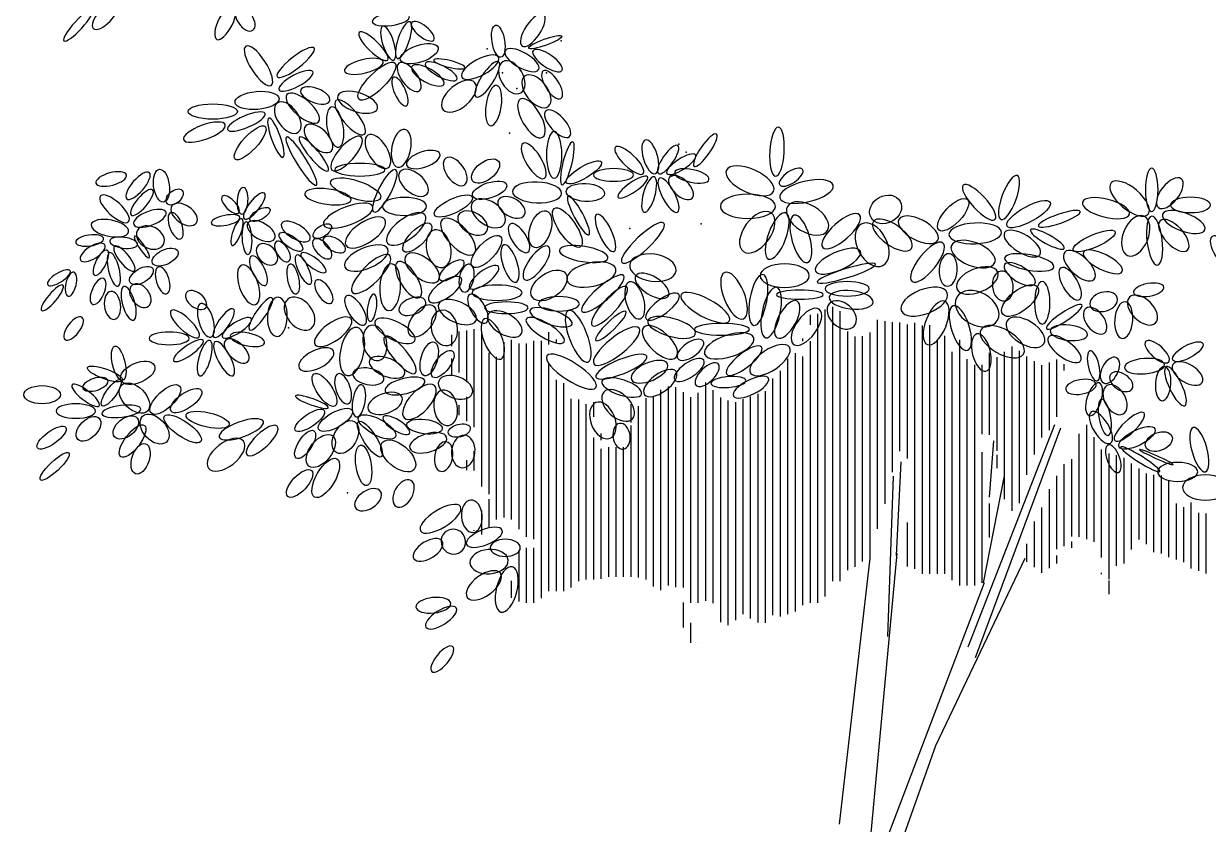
# Model space of a CAD drawing. Header units: millimetres. Extents: x 454 to 24074, y 929 to 15016.
# Drawn here: x 15952 to 17760, y 12256 to 13477 of the extents above; entities that cross this region are included whole.
import ezdxf

# ---------------------------------------------------------------- set-up
doc = ezdxf.new("R2010")
doc.units = ezdxf.units.MM
doc.layers.add('cadblocksdwg.com', color=255, linetype='Continuous')

# ---------------------------------------------------------------- blocks, each defined once
blk = doc.blocks.new('E5', base_point=(194.294003, 228.141865))
blk.add_circle((194.984178, 228.141865), 0.690175)
blk = doc.blocks.new('Trees side 08_cad-block.com')
at = {"color": 0}
for p, q in [((-56.5, 2899.8), (-56.5, 3719.9)), ((-123.5, 3665.9), (-123.5, 3696)), ((-101.2, 2835.7), (-101.2, 3698.5)), ((-78.9, 2853.8), (-78.9, 3711.8)), ((-34.2, 2899.6), (-34.2, 3706.5)), ((-1150.7, 3494.4), (-1150.7, 3648.8)), ((-1128.3, 3359.9), (-1128.3, 3653.6)), ((77.4, 3056.9), (77.4, 3680.8)), ((99.8, 3131.1), (99.8, 3676.9)), ((122.1, 3225.3), (122.1, 3674.3)), ((144.4, 3288.8), (144.4, 3672.9)), ((166.8, 3267.1), (166.8, 3666.9)), ((189.1, 2937.1), (189.1, 3671.8)), ((211.4, 2921.8), (211.4, 3663.9)), ((233.7, 2921.8), (233.7, 3665)), ((-1195.3, 3602.6), (-1195.3, 3635.8)), ((-1173, 3523.6), (-1173, 3646.6)), ((-1106, 3182.7), (-1106, 3647.2)), ((-1039, 3090.5), (-1039, 3613.9)), ((-1016.7, 3084.8), (-1016.7, 3621.2)), ((-949.7, 3025.5), (-949.7, 3618.1)), ((-927.4, 2849.7), (-927.4, 3618.6)), ((-905.1, 3607.2), (-905.1, 3644.1)), ((-882.7, 3610), (-882.7, 3621.8)), ((-145.9, 3617.5), (-145.9, 3624.8)), ((-123.5, 2835.4), (-123.5, 3617.5)), ((-11.9, 2932.8), (-11.9, 3645.7)), ((10.4, 2942.9), (10.4, 3631.6)), ((32.8, 2959.2), (32.8, 3631.7)), ((55.1, 2964.8), (55.1, 3642.9)), ((256.1, 2921.8), (256.1, 3618.6)), ((278.4, 2921.8), (278.4, 3633.5)), ((323.1, 2887.4), (323.1, 3621.7)), ((-1083.7, 3160.4), (-1083.7, 3581.9)), ((-994.4, 3055.4), (-994.4, 3610)), ((-972, 3032.9), (-972, 3610.7)), ((-168.2, 2809), (-168.2, 3581.5)), ((300.7, 2902.9), (300.7, 3585.8)), ((412.4, 3337.1), (412.4, 3582.7)), ((457, 3144.7), (457, 3584.9)), ((479.4, 3110.7), (479.4, 3601.4)), ((501.7, 3133), (501.7, 3588)), ((-1195.3, 3516.2), (-1195.3, 3565.8)), ((-1061.4, 3084), (-1061.4, 3570.2)), ((-905.1, 2870.2), (-905.1, 3549.5)), ((-190.5, 2801.6), (-190.5, 3564.4)), ((-145.9, 2827.9), (-145.9, 3571.1)), ((345.4, 2887.4), (345.4, 3563.7)), ((367.7, 2887.4), (367.7, 3547)), ((390, 3339.7), (390, 3546.1)), ((434.7, 3289.1), (434.7, 3569.2)), ((524, 3218.1), (524, 3571.9)), ((546.4, 3278.7), (546.4, 3557)), ((568.7, 3329), (568.7, 3545.9)), ((591, 3351.4), (591, 3553.2)), ((613.3, 3390.9), (613.3, 3562.6)), ((635.7, 3529.9), (635.7, 3548.7)), ((-212.8, 2794.1), (-212.8, 3528.2)), ((-882.7, 2870.2), (-882.7, 3501.4)), ((-860.4, 2870.2), (-860.4, 3491.8)), ((-570.1, 2873.1), (-570.1, 3472.3)), ((-547.8, 2887), (-547.8, 3482)), ((-525.5, 2882.1), (-525.5, 3480.1)), ((-436.1, 2841.2), (-436.1, 3493.5)), ((-413.8, 2834.6), (-413.8, 3471.2)), ((-235.2, 2798.8), (-235.2, 3505.9)), ((-1150.7, 3377.8), (-1150.7, 3450.6)), ((-838.1, 2880.7), (-838.1, 3445)), ((-815.7, 2900), (-815.7, 3443)), ((-614.8, 2905.1), (-614.8, 3446.5)), ((-592.4, 2884.2), (-592.4, 3451.3)), ((-503.1, 2880.9), (-503.1, 3465.2)), ((-480.8, 2835.7), (-480.8, 3450.3)), ((-458.5, 2835.7), (-458.5, 3463.2)), ((-391.5, 2777.9), (-391.5, 3448.9)), ((-369.1, 2768.9), (-369.1, 3439.9)), ((-346.8, 2783.4), (-346.8, 3435.3)), ((-324.5, 2801.2), (-324.5, 3443.5)), ((-302.2, 2788), (-302.2, 3451.6)), ((-279.8, 2776.8), (-279.8, 3459.7)), ((-257.5, 2775.5), (-257.5, 3467.5)), ((-1173, 3395.9), (-1173, 3426.3)), ((-793.4, 3352.1), (-793.4, 3429.3)), ((-771.1, 3391.5), (-771.1, 3434.5)), ((-659.4, 3374.5), (-659.4, 3429.3)), ((-637.1, 2910.6), (-637.1, 3423.1)), ((-659.4, 2913.2), (-659.4, 3365.5)), ((348.3, 2703.6), (607.3, 3367.8)), ((702.7, 3025.3), (702.7, 3366.9)), ((-793.4, 2904.6), (-793.4, 3351.8)), ((-771.1, 2904.6), (-771.1, 3329.5)), ((-748.7, 3320.9), (-748.7, 3341.6)), ((370.5, 2672), (625.4, 3358.1)), ((680.3, 3032.7), (680.3, 3340.6)), ((725, 3017.8), (725, 3330.4)), ((-748.7, 2907.1), (-748.7, 3295.1)), ((-726.4, 2912.7), (-726.4, 3300.3)), ((-704.1, 2913.2), (-704.1, 3300.3)), ((-681.8, 2913.2), (-681.8, 3300.3)), ((412.1, 3150.9), (424.8, 3319)), ((747.3, 2970.7), (747.3, 3294)), ((-1150.7, 3231.5), (-1150.7, 3261.4)), ((-1128.3, 3230.8), (-1128.3, 3288.3)), ((390, 2894.7), (390, 3285.4)), ((434.7, 3237.5), (434.7, 3277.1)), ((658, 3033.6), (658, 3264.3)), ((769.6, 2906.3), (769.6, 3281.1)), ((792, 2945.6), (792, 3277)), ((814.3, 2953), (814.3, 3268.7)), ((133.8, 2976.9), (148.2, 3256.4)), ((635.7, 3004.6), (635.7, 3249.4)), ((836.6, 2994.6), (836.6, 3251.6)), ((859, 3041.1), (859, 3236.7)), ((108.5, 2734.5), (124.7, 3213.4)), ((394, 2894.8), (455.5, 3209.5)), ((613.3, 2995.2), (613.3, 3214.8)), ((881.3, 3010.6), (881.3, 3221.8)), ((903.6, 2987), (903.6, 3217.9)), ((926, 2982.5), (926, 3215.4)), ((948.3, 2972.1), (948.3, 3201.7)), ((591, 2939), (591, 3174.7)), ((-1083.7, 3061.7), (-1083.7, 3144.6)), ((412.4, 3030.9), (412.4, 3132.4)), ((568.7, 2924.7), (568.7, 3119.8)), ((970.6, 2964.6), (970.6, 3132.3)), ((992.9, 2957.2), (992.9, 3121.1)), ((1015.3, 2938.3), (1015.3, 3134.7)), ((-1106, 3039.4), (-1106, 3111.1)), ((1037.6, 2930.8), (1037.6, 3104.4)), ((1059.9, 2923.4), (1059.9, 3102.4)), ((-1128.3, 3050.2), (-1128.3, 3052.7)), ((166.8, 2944.1), (166.8, 3075.4)), ((546.4, 2942.3), (546.4, 3078.6)), ((524, 2957.5), (524, 3011.7)), ((658, 2999.2), (658, 3018.8)), ((859, 3024.3), (859, 3040)), ((-994.4, 2839.6), (-994.4, 2992.5)), ((-972, 2835.7), (-972, 2999.2)), ((-949.7, 2835.7), (-949.7, 2999.2)), ((41.6, 1964.4), (135.6, 2982.8)), ((613.3, 2952.7), (613.3, 2976.9)), ((54.2, 2969.1), (-37, 2173.4)), ((252.1, 2408.9), (518.8, 2969.1)), ((747.3, 2921.2), (747.3, 2924.5)), ((-1016.7, 2849.8), (-1016.7, 2900.9)), ((395.8, 2894.8), (41.6, 1964.4)), ((769.6, 2861.6), (769.6, 2902)), ((-503.1, 2761.5), (-503.1, 2835.8)), ((-480.8, 2715.3), (-480.8, 2775.2)), ((-458.5, 2715.3), (-458.5, 2715.8)), ((44.1, 1824.2), (252.1, 2408.9))]:
    blk.add_line(p, q, dxfattribs=at)
for p in [(-868.9, 4514.8), (-1089.4, 4491.3), (-1044.2, 4419), (-912.3, 4419), (-1000.9, 4372.1), (-1022.5, 4239.2), (-516.4, 4206), (-494.7, 4182.5), (-538.1, 4110.2), (-449.6, 3967.5), (-662.8, 3953.8), (-1684.1, 3656.7), (-1507, 3164.1)]:
    blk.add_point(p, dxfattribs=at)
for p, xscale, yscale, zscale, rotation in [((-2268.5, 4608.4), 92.18351692786914, -19.54631193599198, 92.18351692786914, 227.2392640000356), ((-2198, 4624.1), 72.30080332806234, -31.27408934407867, 72.30080332806234, 226.1600499999044), ((-1845.6, 4624.1), 84.95346585590806, -31.27408934407867, 84.95346585590806, 243.5296389999883), ((-1836.5, 4614.3), 59.64814079996109, -33.22871078387834, 59.64814079996109, 304.1428139999194), ((-1321.8, 4586.9), 81.33839155205278, -26.87614233611384, 81.33839155205278, 187.6982059999254), ((-985.2, 4499), 83.14592870397652, -33.22871078387834, 83.14592870397652, 56.1922360000163), ((-1358, 4462.3), 83.59781299204899, -24.43286553607322, 83.59781299204899, 71.41383499996937), ((-1315.1, 4569.8), 61.0037936639382, -24.43286553607322, 61.0037936639382, 321.3043079997947), ((-1387.4, 4457.4), 85.85718566400085, -24.43286553607322, 85.85718566400085, 135.7767140000137), ((-1369.3, 4457.4), 76.81959744005842, -24.43286553607322, 76.81959744005842, 107.8302839999829), ((-1048.4, 4465.7), 70.49326617603305, 27.36479769606376, 70.49326617603305, 99.42396100007846), ((-965.3, 4493.1), 75.9158288639369, 13.68239884788636, 75.9158288639369, 19.82232900003769), ((-1735.3, 4381.7), 101.221105152068, -33.22871078387834, 101.221105152068, 122.9156540000036), ((-1717.2, 4407.1), 101.2211051520009, -25.41017625597306, 101.2211051520009, 37.98990600001929), ((-1348.9, 4457.4), 85.8571856638418, 36.64929830410984, 85.8571856638418, 18.50617300013254), ((-1035.8, 4485.3), 83.1459287040702, -33.22871078387834, 83.1459287040702, 330.5682179999894), ((-952.6, 4485.3), 75.91582886393726, -27.36479769606376, 75.91582886393726, 325.622291000058), ((-1400.9, 4452.5), 85.85718566409825, -29.31941913586343, 85.85718566409825, 193.5124340000113), ((-1473.2, 4340.2), 110.7106264320533, 36.64929830410984, 110.7106264320533, 44.94849299988034), ((-1274.4, 4447.7), 76.81959743996399, -24.43286553607322, 76.81959743996399, 333.0289960000406), ((-1249.5, 4457.4), 70.04138188812536, -14.65970956807723, 70.04138188812536, 346.1162380000632), ((-1055.7, 4465.7), 90.3759797760809, -35.18333222396905, 90.3759797760809, 208.3998080000399), ((-1055.7, 4452.1), 90.37597977596523, -27.36479769606376, 90.37597977596523, 237.2922669999214), ((-1043, 4452.1), 77.72336601609324, -48.86573107185541, 77.72336601609324, 300.2416309999251), ((-1711.8, 4368), 83.1459287038461, -25.41017625597306, 83.1459287038461, 28.3998080000385), ((-1353.5, 4447.7), 74.56022476796691, -34.20602150406921, 74.56022476796691, 306.7139740000842), ((-1315.1, 4437.9), 79.07901887996987, -29.31941913586343, 79.07901887996987, 330.8787690000932), ((-978, 4409.1), 83.1459287040924, -46.91110963205574, 83.1459287040924, 308.4014910000298), ((-921.9, 4424.7), 70.4932661759894, -29.31941913586343, 70.4932661759894, 302.7530159999776), ((-1369.3, 4406.1), 67.78200921594018, -24.43286553607322, 67.78200921594018, 293.8581780000565), ((-1126.2, 4389.5), 90.37597977603752, -48.86573107185541, 90.37597977603752, 220.1922550000436), ((-1711.8, 4342.6), 95.79854246391537, 39.09257510385942, 95.79854246391537, 185.1493349999176), ((-1688.3, 4354.3), 90.37597977591476, -37.13795366405975, 90.37597977591476, 319.4051269999198), ((-1646.7, 4368), 66.87824063991289, -31.27408934407867, 66.87824063991289, 339.1958680000121), ((-1536.5, 4350.4), 90.37597977584606, -41.04719654395012, 90.37597977584606, 342.1245009999102), ((-1061.1, 4381.7), 88.56849139204039, -33.22871078387834, 88.56849139204039, 261.2383430000737), ((-1836.5, 4303.5), 106.6436678398168, 33.22871078387834, 106.6436678398168, 180), ((-1717.2, 4328.9), 77.72336601584229, -44.95648819196504, 77.72336601584229, 305.8935620000011), ((-1554.6, 4317.2), 88.56849139189525, -35.18333222396905, 88.56849139189525, 279.8972719999254), ((-1541.9, 4336.7), 95.79854246393555, -33.22871078387834, 95.79854246393555, 310.1752740000526), ((-990.6, 4340.6), 95.79854246408475, -41.04719654395012, 95.79854246408475, 300.3292720000305), ((-914.7, 4305.5), 75.915828864084, -33.22871078387834, 75.915828864084, 312.7607359999197), ((-1753.4, 4297.6), 88.56849139186622, -25.41017625597306, 88.56849139186622, 203.0740560000731), ((-1742.5, 4284), 90.37597977591314, -19.54631193599198, 90.37597977591314, 289.7796179999985), ((-1872.7, 4264.4), 95.79854246395094, -31.27408934407867, 95.79854246395094, 199.8223289999506), ((-1753.4, 4258.5), 95.79854246403042, 31.27408934407867, 95.79854246403042, 227.2392639998518), ((-1632.3, 4260.5), 77.72336601605011, -41.04719654395012, 77.72336601605011, 315.8584149999994), ((-1357.5, 4137.4), 83.14592870411362, -41.04719654395012, 83.14592870411362, 78.9455239998749), ((-227.8, 4110), 106.6436678400345, -31.27408934407867, 106.6436678400345, 86.54872900001793), ((-1690.1, 4227.3), 122.9113559039911, -21.50093337608268, 122.9113559039911, 301.9501630000311), ((-1650.4, 4227.3), 95.79854246389534, -21.50093337608268, 95.79854246389534, 309.9870959999719), ((-1466, 4227.3), 95.79854246397124, -35.18333222396905, 95.79854246397124, 228.4029800000019), ((-1446.1, 4233.1), 83.14592870382383, -41.04719654395012, 83.14592870382383, 301.4114139999495), ((-918.3, 4104.1), 88.56849139196625, -33.22871078387834, 88.56849139196625, 121.6535019999129), ((-889.4, 4104.1), 101.2211051519262, -33.22871078387834, 101.2211051519262, 90), ((-865.9, 4084.6), 95.79854246408534, -19.54631193599198, 95.79854246408534, 76.01942399999933), ((-586.9, 4118), 75.91582886389403, -31.27408934407867, 75.91582886389403, 106.6561289999106), ((-471.2, 4139.5), 84.95346585588051, -21.50093337608268, 84.95346585588051, 55.25662100009739), ((-1330.4, 4143.2), 75.91582886386149, -33.22871078387834, 75.91582886386149, 18.77107799992335), ((-1156.9, 4084.6), 70.49326617594289, -39.09257510385942, 70.49326617594289, 125.4256489999133), ((-623.1, 4118), 83.14592870391246, -27.36479769606376, 83.14592870391246, 136.5830389998875), ((-577.9, 4118), 74.10834048002141, -23.45555481588235, 74.10834048002141, 55.25662100003751), ((-552.6, 4118), 74.1083404801737, -23.45555481588235, 74.1083404801737, 32.97681299999288), ((-1395.5, 4129.5), 108.4512049920159, -27.36479769606376, 108.4512049920159, 180), ((-1350.3, 4123.7), 75.9158288640666, -43.00186675187433, 75.9158288640666, 320.5144070000123), ((-1133.4, 4096.3), 70.49326617588471, 39.09257510385942, 70.49326617588471, 37.03295700003363), ((-853.2, 4090.4), 88.56849139207894, 25.41017625597306, 88.56849139207894, 30.78929700001903), ((-233.3, 4065), 112.0662305280269, -50.82035251194611, 112.0662305280269, 155.9976840000573), ((-215.2, 4084.6), 59.64814079987767, -25.41017625597306, 59.64814079987767, 33.50750200002055), ((-2168.1, 4114), 68.32426060811957, -26.97387340798741, 68.32426060811957, 194.9186899998932), ((-2099.8, 4121), 74.83132608002818, -26.97387340798741, 74.83132608002818, 229.2727660000194), ((-2057.5, 4033.1), 71.57781772808038, 34.01055936003105, 71.57781772808038, 97.09590299982085), ((-1408.1, 4045.5), 113.87376767992, 39.09257510385942, 113.87376767992, 161.7827000000587), ((-1363, 4129.5), 103.0286423038742, -27.36479769606376, 103.0286423038742, 242.5181199999804), ((-652, 4114.1), 86.76095423987137, -27.36479769606376, 86.76095423987137, 180), ((-610.4, 4108.2), 77.72336601611234, -21.50093337608268, 77.72336601611234, 214.80615999984), ((-590.5, 4108.2), 79.53090316808509, -25.41017625597306, 79.53090316808509, 254.2811670000774), ((-574.3, 4104.3), 83.14592870391485, -27.36479769606376, 83.14592870391485, 297.7183049999419), ((-543.5, 4108.2), 66.87824064004198, -35.18333222396905, 66.87824064004198, 316.4997599999933), ((-529.1, 4121.9), 75.91582886400677, -27.36479769606376, 75.91582886400677, 348.053775999904), ((-215.2, 4045.5), 119.2963303680128, -44.95648819196504, 119.2963303680128, 13.22912300006907), ((446.4, 3981), 101.2211051520114, -31.27408934407867, 101.2211051520114, 69.70080699999801), ((886.2, 3996.8), 104.8361794559126, -46.91110963205574, 104.8361794559126, 139.9335129999406), ((897, 4004.6), 93.99105407996103, -27.36479769606376, 93.99105407996103, 90), ((916.9, 4016.4), 79.53090316803528, -39.09257510385942, 79.53090316803528, 51.59850899998409), ((-2154, 3994.4), 71.57781772794506, -23.45555481588235, 71.57781772794506, 49.51578399997828), ((-2046.7, 4028.4), 43.38050150386213, 26.97387340798741, 43.38050150386213, 41.01712200006131), ((-1823.3, 3996.8), 57.84065241598852, -23.45555481588235, 57.84065241598852, 86.69220599996115), ((-1496.7, 4039.6), 101.2211051520745, -33.22871078387834, 101.2211051520745, 172.3017939999419), ((-1133.4, 4051.4), 77.72336601606733, 33.22871078387834, 77.72336601606733, 18.21730000009228), ((-1014.1, 4065), 106.6436678399791, -44.95648819196504, 106.6436678399791, 357.5557370000086), ((-853.2, 4065), 83.14592870381108, 39.09257510385942, 83.14592870381108, 356.6844769999984), ((428.3, 3981), 101.2211051520301, -31.27408934407867, 101.2211051520301, 132.7607360001122), ((-2161.6, 3974.4), 82.42289433594416, -30.49224076792598, 82.42289433594416, 137.5408620000451), ((-2032.6, 4021.3), 65.07070348805193, -38.70165081607411, 65.07070348805193, 325.5266969999988), ((-1832.3, 4000.7), 50.61055257592393, -21.50093337608268, 50.61055257592393, 135.1471589998453), ((-1816, 3983.1), 70.49326617615839, -23.45555481588235, 70.49326617615839, 51.7710879998841), ((-1431.6, 4020.1), 113.873767679866, -39.09257510385942, 113.873767679866, 200.7309310000929), ((-1270.8, 4020.1), 95.79854246403556, -39.09257510385942, 95.79854246403556, 180), ((-1247.3, 3994.7), 90.375979776231, 31.27408934407867, 90.375979776231, 25.18142699999457), ((-1133.4, 4031.8), 83.14592870377852, -50.82035251194611, 83.14592870377852, 325.7160179999986), ((-1055.7, 4039.6), 65.07070348797441, -39.09257510385942, 65.07070348797441, 329.9542039999951), ((-847.8, 4051.4), 95.79854246392082, -19.54631193599198, 95.79854246392082, 298.0800419999889), ((-227.8, 4020.1), 119.2963303677971, -52.77497395203682, 119.2963303677971, 180), ((-191.7, 4020.1), 101.2211051519423, -58.63888704014244, 101.2211051519423, 328.8326160000372), ((57.8, 3986.9), 72.30080332802741, 58.63888704014244, 72.30080332802741, 28.85016800006398), ((260.2, 3949.7), 90.37597977602027, 37.13795366405975, 90.37597977602027, 46.45599699995122), ((464.4, 3961.4), 106.6436678400649, 33.22871078387834, 106.6436678400649, 28.80454500005796), ((830.2, 3996.8), 104.8361794559524, -39.09257510385942, 104.8361794559524, 165.7243599999668), ((-2146.5, 3966.2), 74.83132607984005, -30.49224076792598, 74.83132607984005, 20.56484499992775), ((-2035.8, 4001.4), 60.73269235202642, -26.97387340798741, 60.73269235202642, 290.796934000013), ((-1798, 3979.2), 48.8030641920076, 21.50093337608268, 48.8030641920076, 29.7911009999113), ((-1395.5, 3981), 101.2211051521412, -44.95648819196504, 101.2211051521412, 213.9095360000131), ((-1276.2, 3994.7), 101.2211051519723, -44.95648819196504, 101.2211051519723, 217.1246699999896), ((-1223.8, 3981), 101.2211051518324, -44.95648819196504, 101.2211051518324, 312.7607359999913), ((-1175, 3994.7), 70.49326617619677, -44.95648819196504, 70.49326617619677, 329.9542040000721), ((-912.9, 4006.4), 83.1459287040156, 44.95648819196504, 83.1459287040156, 252.0653950000486), ((-889.4, 4014.2), 101.2211051518842, 37.13795366405975, 101.2211051518842, 304.4107979999445), ((-710.4, 3885.2), 88.5684913918298, -27.36479769606376, 88.5684913918298, 114.8143589999019), ((-240.5, 4000.5), 103.0286423040793, -58.63888704014244, 103.0286423040793, 234.1064379999486), ((-197.1, 4000.5), 106.6436678399026, -39.09257510385942, 106.6436678399026, 249.7008069999407), ((23.4, 3994.7), 106.6436678399572, -39.09257510385942, 106.6436678399572, 221.686798000063), ((140.9, 3981), 95.79854246401055, -44.95648819196504, 95.79854246401055, 332.0544120000787), ((558.4, 3961.4), 95.79854246400879, -19.54631193599198, 95.79854246400879, 19.12961900008334), ((873.5, 3991), 92.1835169280698, -54.72959539212752, 92.1835169280698, 247.5251889999462), ((929.6, 3996.8), 97.60607961581381, -39.09257510385942, 97.60607961581381, 339.5499080000297), ((-2161.6, 3943.9), 82.42289433597358, -35.18333222396905, 82.42289433597358, 168.8766270000455), ((-2135.6, 3947.4), 63.98620070387083, -46.91110963205574, 63.98620070387083, 332.3790999999046), ((-1828.7, 3987), 63.26321510392723, -21.50093337608268, 63.26321510392723, 191.1233730001192), ((-1823.3, 3983.1), 61.45567795191674, -17.59164172806777, 61.45567795191674, 250.10713900001), ((-1810.6, 3973.4), 70.4932661760771, -21.50093337608268, 70.4932661760771, 273.3077939998242), ((-1805.2, 3969.5), 66.87824063988464, -35.18333222396905, 66.87824063988464, 329.915658999993), ((-1704, 3969.5), 70.493266176105, -31.27408934407867, 70.493266176105, 329.7883779999966), ((-1608.2, 3928.4), 45.18798988809598, 23.45555481588235, 45.18798988809598, 34.40640999981387), ((-1258.1, 3967.3), 83.14592870379653, 33.22871078387834, 83.14592870379653, 225.1185100000218), ((-1021.3, 3967.3), 72.30080332791663, -31.27408934407867, 72.30080332791663, 302.5277100000074), ((-686.9, 3852), 124.7188930560151, -31.27408934407867, 124.7188930560151, 43.23877299995673), ((-132, 3852), 106.6436678400012, -39.09257510385942, 106.6436678400012, 105.6541279999865), ((28.8, 3967.3), 101.2211051521798, -64.50275136012351, 101.2211051521798, 297.5950800000332), ((65, 3975.1), 101.2211051520002, -44.95648819196504, 101.2211051520002, 324.4546469999508), ((290.9, 3936), 113.8737676799975, -44.95648819196504, 113.8737676799975, 2.444262999930592), ((897, 3991), 106.6436678401251, -33.22871078387834, 106.6436678401251, 276.7124859999988), ((922.3, 3977.3), 86.76095424006718, -41.04719654395012, 86.76095424006718, 312.760736000136), ((-2236.5, 3924), 60.73269235191418, -23.45555481588235, 60.73269235191418, 188.0286349999104), ((-2218, 3917), 60.73269235218946, -23.45555481588235, 60.73269235218946, 352.3017940001164), ((-2099.8, 3866.5), 56.39463244805683, -11.72777740808669, 56.39463244805683, 124.2699669998854), ((-1711.2, 3938.2), 61.45567795201177, -23.45555481588235, 61.45567795201177, 325.3599349998707), ((-1608.2, 3920.6), 54.22557811188798, -27.36479769606376, 54.22557811188798, 312.7607359998712), ((-1579.3, 3924.5), 54.22557811198347, -27.36479769606376, 54.22557811198347, 330.0262359998244), ((-1247.3, 3949.7), 83.1459287040292, -52.77497395203682, 83.1459287040292, 282.7797370000354), ((-1050.3, 3930.2), 88.56849139190545, 37.13795366405975, 88.56849139190545, 227.2392640000962), ((428.3, 3852), 101.2211051517981, -50.82035251194611, 101.2211051517981, 158.6693059999976), ((457.2, 3941.9), 90.37597977597451, -39.09257510385942, 90.37597977597451, 328.1267460000821), ((534.9, 3949.7), 83.14592870381102, -19.54631193599198, 83.14592870381102, 331.149832000021), ((662.1, 3889.3), 99.41361676802708, 27.36479769606376, 99.41361676802708, 23.5915730000737), ((1077.8, 3930.4), 79.53090316784078, -33.22871078387834, 79.53090316784078, 302.4988389999649), ((-2233.2, 3905.2), 61.81719513609357, -26.97387340798741, 61.81719513609357, 212.371293000042), ((-2225.6, 3888.8), 60.73269235212967, -22.28278195194434, 60.73269235212967, 243.1421559998453), ((-2203.9, 3900.5), 68.32426060801126, -22.28278195194434, 68.32426060801126, 309.0594960000111), ((-2090.1, 3850.1), 60.73269235203051, 31.66501363186399, 60.73269235203051, 25.94868000005302), ((-1774.5, 3903), 54.22557811199917, -37.13795366405975, 54.22557811199917, 315.3256449999365), ((-1720.2, 3914.7), 50.61055257580811, -25.41017625597306, 50.61055257580811, 302.0283719999277), ((-1386.5, 3893), 101.2211051519645, -44.95648819196504, 101.2211051519645, 203.0740560000087), ((-1332.2, 3873.5), 88.56849139207286, -44.95648819196504, 88.56849139207286, 322.1964820001234), ((-1003.3, 3793.3), 84.9534658560188, -31.27408934407867, 84.9534658560188, 108.0755509999266), ((-978, 3801.2), 88.56849139186758, -33.22871078387834, 88.56849139186758, 54.10643799999015), ((-728.5, 3865.7), 106.6436678399802, -33.22871078387834, 106.6436678399802, 170.7864089999226), ((-108.5, 3826.6), 106.6436678400611, -39.09257510385942, 106.6436678400611, 23.81582799999973), ((272.8, 3910.6), 106.6436678400812, -39.09257510385942, 106.6436678400812, 231.1965410000279), ((636.8, 3883.4), 86.76095423988984, -41.04719654395012, 86.76095423988984, 317.2718040000098), ((692.8, 3883.4), 93.99105407993213, -33.22871078387834, 93.99105407993213, 333.4761320000075), ((-2218, 3881.8), 74.8313260799752, -23.45555481588235, 74.8313260799752, 283.5191289999539), ((-1794.4, 3871.7), 70.49326617599095, -27.36479769606376, 70.49326617599095, 295.7984630000162), ((-1658.8, 3875.6), 70.49326617603735, 21.50093337608268, 70.49326617603735, 293.935202999868), ((-1646.1, 3879.5), 66.87824063996798, -21.50093337608268, 66.87824063996798, 323.1795369998616), ((-1381, 3873.5), 113.8737676800589, -39.09257510385942, 113.8737676800589, 224.9484930000063), ((-1357.5, 3853.9), 90.37597977609117, -37.13795366405975, 90.37597977609117, 301.9139390000434), ((-1159.9, 3856.1), 65.07070348803686, -27.36479769606376, 65.07070348803686, 217.3556609998405), ((-705, 3832.4), 108.4512049919383, -50.82035251194611, 108.4512049919383, 192.4451919999679), ((-663.4, 3846.1), 101.2211051520745, -58.63888704014244, 101.2211051520745, 352.3017939999419), ((285.5, 3781.6), 70.49326617607426, -39.09257510385942, 70.49326617607426, 86.54872899996947), ((457.2, 3846.1), 77.72336601596598, -33.22871078387834, 77.72336601596598, 327.5955869998784), ((457.2, 3865.7), 108.4512049920241, -33.22871078387834, 108.4512049920241, 349.7831950000465), ((-2336.2, 3827.8), 57.47913523198494, -19.93723622406833, 57.47913523198494, 211.8732540000653), ((-2325.4, 3823.1), 53.1410753280388, -22.28278195194434, 53.1410753280388, 256.6608099999069), ((-2157.3, 3792.6), 57.4791352320254, 30.49224076792598, 57.4791352320254, 31.4710519998323), ((-2071.6, 3839.6), 60.73269235191133, -28.14664627192542, 60.73269235191133, 286.360531999975), ((-1823.3, 3844.4), 90.37597977600726, -41.04719654395012, 90.37597977600726, 289.1253579999661), ((-1678.7, 3848.3), 66.87824063989908, 23.45555481588235, 66.87824063989908, 281.4746329999633), ((-1375.6, 3848.1), 101.221105151874, -44.95648819196504, 101.221105151874, 266.7595660000736), ((-1262.9, 3736.9), 84.95346585591417, -35.18333222396905, 84.95346585591417, 35.78877200013749), ((-1159.9, 3764.2), 61.45567795211559, -31.27408934407867, 61.45567795211559, 78.06513300005317), ((-1141.8, 3775.9), 77.72336601599888, -27.36479769606376, 77.72336601599888, 36.82046299997666), ((-954.5, 3748.4), 88.56849139198287, 52.77497395203682, 88.56849139198287, 35.19350300003746), ((-681.5, 3812.9), 119.2963303680287, -31.27408934407867, 119.2963303680287, 220.6181069999654), ((-645.4, 3812.9), 83.14592870408796, -39.09257510385942, 83.14592870408796, 328.126745999952), ((-323.6, 3683.9), 108.4512049918467, -44.95648819196504, 108.4512049918467, 111.9030879999546), ((-126.6, 3812.9), 106.6436678398168, -50.82035251194611, 106.6436678398168, 180), ((-103.1, 3793.3), 131.948944127966, -19.54631193599198, 131.948944127966, 17.16946499995692), ((314.4, 3773.8), 95.79854246399648, -50.82035251194611, 95.79854246399648, 22.19893100007382), ((446.4, 3826.6), 65.0707034879347, -44.95648819196504, 65.0707034879347, 276.8776769999371), ((625.9, 3836.5), 79.53090316799232, -33.22871078387834, 79.53090316799232, 300.0262489999354), ((-2357.9, 3784.4), 71.57781772800337, -18.76446336013032, 71.57781772800337, 229.9472089999868), ((-2236.5, 3804.4), 60.73269235191248, -26.97387340798741, 60.73269235191248, 246.9560929999378), ((-2150.8, 3784.4), 57.47913523188781, -38.70165081607411, 57.47913523188781, 307.8157339999863), ((-1600.9, 3799.4), 59.64814079998296, -27.36479769606376, 59.64814079998296, 303.6102169998466), ((-775.5, 3664.3), 112.0662305277539, -31.27408934407867, 112.0662305277539, 47.96156000003523), ((-632.7, 3683.9), 83.14592870416358, -39.09257510385942, 83.14592870416358, 105.71883300012), ((-292.9, 3664.3), 112.066230528015, -37.13795366405975, 112.066230528015, 79.67700800001603), ((285.5, 3762.1), 106.6436678399946, -52.77497395203682, 106.6436678399946, 201.3624599999828), ((314.4, 3748.4), 101.2211051518312, -70.36666444793809, 101.2211051518312, 330.5682180000035), ((451.8, 3697.6), 95.79854246405432, 44.95648819196504, 95.79854246405432, 38.46674300005248), ((569.9, 3668.4), 92.18351692805301, -33.22871078387834, 92.18351692805301, 90), ((842.8, 3762.3), 66.87824064020006, -27.36479769606376, 66.87824064020006, 10.46055800007372), ((-2214.8, 3765.7), 60.73269235185428, -35.18333222396905, 60.73269235185428, 276.963344999896), ((-2175.7, 3780.9), 75.915828863923, -26.97387340798741, 75.915828863923, 285.6807079999822), ((-1988.5, 3762.9), 53.14107532785573, -31.66501363186399, 53.14107532785573, 321.5332569999869), ((-1799.8, 3650.8), 84.95346585588051, -21.50093337608268, 84.95346585588051, 55.25662100009739), ((-1685.9, 3742.7), 81.33839155180786, -54.72959539212752, 81.33839155180786, 309.3534899999449), ((-1510.6, 3752.5), 74.10834048005285, -31.27408934407867, 74.10834048005285, 302.6275039999601), ((-1440.1, 3676.3), 59.64814080010024, -19.54631193599198, 59.64814080010024, 81.41445999981686), ((-1273.8, 3736.9), 61.45567795183964, -35.18333222396905, 61.45567795183964, 201.466327999981), ((-1234.6, 3728.8), 88.56849139204265, -44.95648819196504, 88.56849139204265, 336.0520199999868), ((-1141.8, 3756.4), 70.49326617610694, -31.27408934407867, 70.49326617610694, 300.1678920001464), ((-985.2, 3762.1), 108.4512049920159, -33.22871078387834, 108.4512049920159, 180), ((-614.6, 3683.9), 88.56849139220418, -31.27408934407867, 88.56849139220418, 36.82046300000523), ((-365.2, 3678), 119.296330367877, -39.09257510385942, 119.296330367877, 151.6001920000163), ((-256.8, 3627.2), 112.0662305280688, -39.09257510385942, 112.0662305280688, 77.95371199997541), ((-85, 3756.2), 101.2211051519262, -19.54631193599198, 101.2211051519262, 180), ((-67, 3728.8), 72.30080332808659, -50.82035251194611, 72.30080332808659, 318.2624269999292), ((-67, 3748.4), 95.7985424639371, -39.09257510385942, 95.7985424639371, 353.3910119999287), ((712.7, 3723.2), 61.45567795204466, -41.04719654395012, 61.45567795204466, 16.32402700011777), ((830.2, 3748.6), 79.53090316790875, -46.91110963205574, 79.53090316790875, 315.6992080000069), ((-1951.6, 3629.3), 83.14592870391246, -27.36479769606376, 83.14592870391246, 136.5830389998875), ((-1915.5, 3629.3), 75.91582886389403, -31.27408934407867, 75.91582886389403, 106.6561289999106), ((-1906.4, 3629.3), 74.10834048002141, -23.45555481588235, 74.10834048002141, 55.25662100003751), ((-1714.8, 3748.6), 84.95346585593951, -43.00186675187433, 84.95346585593951, 267.9630279999728), ((-1248.5, 3721.2), 81.33839155207292, -44.95648819196504, 81.33839155207292, 230.5801579999995), ((-1086.4, 3697.6), 83.14592870405171, -44.95648819196504, 83.14592870405171, 329.7172439999842), ((-961.7, 3709.3), 95.79854246395138, -31.27408934407867, 95.79854246395138, 341.9203890000421), ((-222.4, 3627.2), 90.37597977589172, -39.09257510385942, 90.37597977589172, 61.50773000000756), ((-173.6, 3607.7), 93.99105408005448, -44.95648819196504, 93.99105408005448, 53.83911999991309), ((278.3, 3736.7), 101.221105151992, -44.95648819196504, 101.221105151992, 248.2041859999135), ((303.6, 3723), 101.2211051520401, -39.09257510385942, 101.2211051520401, 287.861910000035), ((582.5, 3654.8), 92.183516927927, -19.54631193599198, 92.183516927927, 33.73958300005183), ((700, 3715.3), 66.87824063992936, -39.09257510385942, 66.87824063992936, 307.0305939998768), ((817.5, 3734.9), 79.53090316803248, -39.09257510385942, 79.53090316803248, 265.5934099999375), ((-2300.5, 3688.3), 60.73269235187943, -26.97387340798741, 60.73269235187943, 232.2529890000491), ((-1881.1, 3629.3), 74.1083404801737, -23.45555481588235, 74.1083404801737, 32.97681299999288), ((-1496.7, 3683.9), 95.79854246406039, -39.09257510385942, 95.79854246406039, 215.7887719998687), ((-1424.4, 3678), 95.79854246382313, -39.09257510385942, 95.79854246382313, 333.3400229999667), ((-1229.2, 3709.3), 77.72336601611306, -56.68426560005174, 77.72336601611306, 282.4170219999712), ((-1097.3, 3683.9), 93.99105407992352, -39.09257510385942, 93.99105407992352, 292.2251789999689), ((-972.5, 3683.9), 95.79854246394696, -31.27408934407867, 95.79854246394696, 328.5659369999468), ((-788.2, 3554.9), 119.2963303680187, -39.09257510385942, 119.2963303680187, 110.8455569999257), ((-764.7, 3619.4), 90.37597977599194, -19.54631193599198, 90.37597977599194, 43.96415799997369), ((-609.2, 3678), 106.643667839961, -39.09257510385942, 106.643667839961, 344.4353979999749), ((386.7, 3652.6), 106.6436678399982, -52.77497395203682, 106.6436678399982, 329.9156590000394), ((464.4, 3678), 93.99105408022693, -50.82035251194611, 93.99105408022693, 328.0408969999881), ((-1857.6, 3633.3), 75.91582886400677, -27.36479769606376, 75.91582886400677, 348.053775999904), ((-1478.6, 3658.5), 106.643667840096, -50.82035251194611, 106.643667840096, 258.4833010000552), ((-1437.1, 3664.3), 77.7233660160043, -50.82035251194611, 77.7233660160043, 282.8348419998811), ((-770.1, 3549), 124.7188930558549, -39.09257510385942, 124.7188930558549, 38.46674299999106), ((-621.9, 3658.5), 95.79854246381885, -44.95648819196504, 95.79854246381885, 317.3757169999761), ((-305.6, 3652.6), 119.2963303677971, -25.41017625597306, 119.2963303677971, 180), ((-292.9, 3627.2), 112.0662305279836, -46.91110963205574, 112.0662305279836, 198.2172999999956), ((588, 3629.3), 86.76095423986001, -35.18333222396905, 86.76095423986001, 323.5538199999033), ((593.4, 3648.9), 81.33839155215469, -33.22871078387834, 81.33839155215469, 353.457187000021), ((-1980.5, 3625.4), 86.76095423987137, -27.36479769606376, 86.76095423987137, 180), ((-1939, 3619.6), 77.72336601611234, -21.50093337608268, 77.72336601611234, 214.80615999984), ((-1919.1, 3619.6), 79.53090316808509, -25.41017625597306, 79.53090316808509, 254.2811670000774), ((-1902.8, 3615.7), 83.14592870391485, -27.36479769606376, 83.14592870391485, 297.7183049999419), ((-1872.1, 3619.6), 66.87824064004198, -35.18333222396905, 66.87824064004198, 316.4997599999933), ((-1304.5, 3521.8), 103.0286423040407, -31.27408934407867, 103.0286423040407, 130.0527910001022), ((-1277.4, 3514), 75.91582886415826, 35.18333222396905, 75.91582886415826, 73.94966999995096), ((-444.1, 3617.6), 66.87824064005333, -31.27408934407867, 66.87824064005333, 214.5340209999725), ((-269.4, 3599.8), 95.7985424639813, -31.27408934407867, 95.7985424639813, 217.9899059999558), ((-186.3, 3599.8), 101.2211051520136, -44.95648819196504, 101.2211051520136, 213.9530380000724), ((374.1, 3638.9), 83.1459287038873, -39.09257510385942, 83.1459287038873, 283.784605000056), ((947.7, 3555.1), 66.87824064005093, -27.36479769606376, 66.87824064005093, 138.3132019999552), ((960.3, 3560.9), 74.1083404799702, 27.36479769606376, 74.1083404799702, 28.98124900004311), ((-2179.4, 3500.3), -75.91582886402196, -27.36479769606376, 75.915828864, 283.0172059998271), ((-1549.1, 3588.1), 83.14592870392745, -39.09257510385942, 83.14592870392745, 206.4475049999415), ((-1337.1, 3517.9), 81.33839155187418, -39.09257510385942, 81.33839155187418, 157.9264500000149), ((-1252.1, 3510.1), 70.49326617609185, 31.27408934407867, 70.49326617609185, 52.81024800007857), ((-764.7, 3478.7), 126.5263814399068, -39.09257510385942, 126.5263814399068, 147.0231869999223), ((-764.7, 3509.9), 119.2963303681872, -31.27408934407867, 119.2963303681872, 22.19893100003783), ((-442.3, 3560.9), 75.91582886403575, -31.27408934407867, 75.91582886403575, 214.332351999914), ((734.4, 3498.4), 66.87824063986616, -23.45555481588235, 66.87824063986616, 103.5626759999882), ((752.4, 3492.5), 61.45567795204598, -35.18333222396905, 61.45567795204598, 62.28169499984927), ((-2179.4, 3500.3), -81.33839155192724, -21.50093337608268, 81.338391552, 340.1776710000116), ((-2184.8, 3500.3), -79.53090316795723, -43.00186675187433, 79.53090316800001, 203.9242799999661), ((-1398.5, 3502.3), 68.6857777919554, -35.18333222396905, 68.6857777919554, 168.3610789998942), ((-550.8, 3549.2), 84.95346585600961, -39.09257510385942, 84.95346585600961, 203.391134000039), ((-619.5, 3457.3), 84.9534658560812, -39.09257510385942, 84.9534658560812, 36.10356000001907), ((-398.9, 3549.2), 66.87824063987848, -31.27408934407867, 66.87824063987848, 224.2232859999318), ((935, 3547.3), 86.76095424006361, -33.22871078387834, 86.76095424006361, 184.5241539999153), ((935, 3541.4), 74.10834048006312, -33.22871078387834, 74.10834048006312, 265.8244929998339), ((940.4, 3541.4), 93.99105408001981, -27.36479769606376, 93.99105408001981, 295.3444029999823), ((960.3, 3547.3), 74.10834048013747, -39.09257510385942, 74.10834048013747, 328.688671999992), ((-2224.5, 3500.3), -56.03311526415177, -27.36479769606376, 56.03311526400001, 18.2847900000618), ((-2240.8, 3424.1), -68.6857777921034, -21.50093337608268, 68.685777792, 234.6646620000252), ((-2105.2, 3408.5), -79.53090316801467, -48.86573107185541, 79.53090316800001, 315.2511420000183), ((-1544.3, 3423.9), -83.14592870397654, -33.22871078387834, 83.145928704, 303.8077639999837), ((-1505.2, 3430), 68.68577779198351, -31.27408934407867, 68.68577779198351, 108.6916449999586), ((-1276.2, 3498.2), 88.56849139193591, -33.22871078387834, 88.56849139193591, 194.1614820001042), ((-1234.6, 3498.2), 77.72336601589629, -46.91110963205574, 77.72336601589629, 339.4351549999412), ((-746.6, 3498.2), 90.3759797759641, -33.22871078387834, 90.3759797759641, 341.826114999967), ((-420.6, 3490.6), 75.91582886397809, -23.45555481588235, 75.91582886397809, 5.044795000102274), ((-248.9, 3506.2), 84.95346585598023, -31.27408934407867, 84.95346585598023, 206.7776770000042), ((730.8, 3488.6), 66.87824064004063, -31.27408934407867, 66.87824064004063, 189.8162439999163), ((774.1, 3517.9), 56.03311526395084, -35.18333222396905, 56.03311526395084, 325.6222909999329), ((-2249.8, 3424.1), -74.10834048004686, 21.50093337608268, 74.10834048, 322.174927999964), ((-2094.4, 3402.6), -84.95346585598114, -37.13795366405975, 84.953465856, 223.4169610000324), ((-2034.8, 3408.5), -79.53090316820433, -33.22871078387834, 79.53090316800001, 214.4064099999771), ((-1481.1, 3390.7), -70.49326617598543, 27.36479769606376, 70.49326617600002, 260.5760390001549), ((-1344.3, 3449.5), 77.72336601615794, -43.00186675187433, 77.72336601615794, 199.8223289998657), ((-1247.3, 3484.5), 95.79854246403042, -44.95648819196504, 95.79854246403042, 227.2392639998518), ((-1223.8, 3470.8), 77.7233660161207, -50.82035251194611, 77.7233660161207, 280.6872809999389), ((-741.2, 3465), 84.95346585615754, -50.82035251194611, 84.95346585615754, 317.3757169999716), ((739.8, 3492.5), 74.10834048010138, -31.27408934407867, 74.10834048010138, 252.8682939999354), ((763.3, 3484.7), 70.49326617608105, -44.95648819196504, 70.49326617608105, 299.7333550000852), ((-1564.2, 3418.1), -75.91582886421071, 13.68239884788636, 75.915828864, 340.1776710000368), ((-764.7, 3433.7), 83.14592870394267, -52.77497395203682, 83.14592870394267, 291.6192300000133), ((747, 3443.7), 79.53090316801227, -25.41017625597306, 79.53090316801227, 280.255411999907), ((-2249.8, 3387), -65.07070348795193, -39.09257510385942, 65.07070348799999, 44.94849300015908), ((-2125.1, 3414.3), -84.9534658560894, 25.41017625597306, 84.953465856, 6.728060000073341), ((-2136, 3387), -63.26321510392792, -39.09257510385942, 63.263215104, 39.27061100021334), ((-2119.7, 3392.8), -75.91582886408399, -48.86573107185541, 75.915828864, 132.7607359999198), ((-2054.6, 3392.8), -95.79854246400679, -33.22871078387834, 95.79854246400001, 145.4659789999399), ((-1989.6, 3396.7), -95.798542463905, -31.27408934407867, 95.79854246400001, 167.1746099999413), ((-1576.8, 3410.2), -75.91582886393729, -27.36479769606376, 75.915828864, 34.37770899994207), ((-1493.7, 3410.2), -83.14592870407013, -33.22871078387834, 83.145928704, 29.43178200001059), ((-1473.8, 3390.7), -90.37597977608091, -35.18333222396905, 90.375979776, 151.60019199996), ((-1400.3, 3390.9), 66.87824064002932, -23.45555481588235, 66.87824064002932, 327.8418679999294), ((774.1, 3312.7), 79.5309031679776, -33.22871078387834, 79.5309031679776, 122.0644879999785), ((786.8, 3320.5), 86.76095424002983, -27.36479769606376, 86.76095424002983, 43.28485700008245), ((-2349.3, 3359.6), -75.91582886384344, -27.36479769606376, 75.915828864, 35.78877200008515), ((-2114.3, 3365.5), -84.95346585613913, -33.22871078387834, 84.953465856, 52.88871000002681), ((-1758.8, 3377), 101.2211051520459, -33.22871078387834, 101.2211051520459, 199.4700530000664), ((-1717.2, 3363.3), 90.37597977589776, -31.27408934407867, 90.37597977589776, 223.5002399999757), ((-1486.5, 3377), -77.7233660160932, -48.86573107185541, 77.72336601600001, 59.75836900007486), ((-1473.8, 3377), -90.37597977580803, -27.36479769606376, 90.375979776, 122.7077329999233), ((-1223.8, 3355.5), 77.72336601586808, 31.27408934407867, 77.72336601586808, 172.8876509998967), ((-1205.7, 3341.8), 48.80306419199754, 27.36479769606376, 48.80306419199754, 14.1614820001346), ((-693.6, 3371.3), 56.0331152638583, -37.13795366405975, 56.0331152638583, 278.4163129999723), ((799.4, 3301), 86.7609542400362, 33.22871078387834, 86.7609542400362, 26.97100399998698), ((1057.9, 3226.7), 99.41361676795712, -33.22871078387834, 99.41361676795712, 105.5051540000188), ((-1818.5, 3318.4), 95.79854246404453, -50.82035251194611, 95.79854246404453, 217.8035179999712), ((-1607.6, 3349.6), -70.4932661759894, -29.31941913586343, 70.49326617600002, 57.24698400002239), ((-1551.5, 3334), -83.14592870391164, -46.91110963205574, 83.145928704, 51.59850900012739), ((-1403.3, 3314.5), -90.37597977603755, -48.86573107185541, 90.375979776, 139.8077449999564), ((-1211.1, 3330.1), 83.14592870414087, -39.09257510385942, 83.14592870414087, 196.719499000056), ((-1156.9, 3336), 70.49326617598928, -50.82035251194611, 70.49326617598928, 265.0833979998723), ((879, 3301), 61.45567795207964, 39.09257510385942, 61.45567795207964, 22.22119800003154), ((-2340.2, 3283.4), -84.95346585586508, -21.50093337608268, 84.953465856, 43.57997300000197), ((-2110.7, 3310.7), -68.68577779208343, -37.13795366405975, 68.685777792, 71.41383500008081), ((-1468.4, 3306.6), -88.56849139208474, -33.22871078387834, 88.568491392, 98.76165700011232), ((-1211.1, 3316.4), 65.07070348788842, -39.09257510385942, 65.07070348788842, 258.9019670000633), ((766.9, 3306.8), 63.26321510402616, -27.36479769606376, 63.26321510402616, 290.6436559998924), ((804.9, 3301), 99.41361676802364, -13.68239884788636, 99.41361676802364, 327.7558910000392), ((860.9, 3293.2), 79.5309031679778, -5.863864319981076, 79.5309031679778, 335.8494849999965), ((-1538.9, 3265.6), -95.79854246393782, -41.04719654395012, 95.79854246400001, 59.67072800011974), ((-1614.8, 3230.4), -75.91582886408398, -33.22871078387834, 75.915828864, 47.23926400008024), ((1034.4, 3226.7), 86.76095423987137, -41.04719654395012, 86.76095423987137, 180), ((-1408.1, 3167.9), 65.07070348797943, -39.09257510385942, 65.07070348797943, 213.1791520000179), ((-1317.8, 3201.1), 65.0707034879932, -39.09257510385942, 65.0707034879932, 240.7316669998342), ((1126.6, 3179.8), 99.41361676785164, -54.72959539212752, 99.41361676785164, 180), ((-1169.6, 3122.9), 101.2211051518454, -39.09257510385942, 101.2211051518454, 211.4340630000466), ((-1138.8, 3142.5), 70.49326617595109, -44.95648819196504, 70.49326617595109, 273.9674159998661), ((-1205.7, 3052.5), 54.22557811189976, -52.77497395203682, 54.22557811189976, 293.5900209999814), ((-1044.8, 3052.5), 83.14592870389178, -33.22871078387834, 83.14592870389178, 201.7837810000101), ((-1223.8, 3019.3), 72.30080332804094, -37.13795366405975, 72.30080332804094, 211.434063000028), ((-990.6, 2999.8), 65.0707034880179, -37.13795366405975, 65.0707034880179, 180), ((-1026.8, 2962.6), 83.14592870402795, -52.77497395203682, 83.14592870402795, 184.1931030000445), ((-1050.3, 2923.5), 88.56849139188543, -44.95648819196504, 88.56849139188543, 216.1270680000622), ((-1014.1, 2943.1), 101.2211051519983, -44.95648819196504, 101.2211051519983, 255.7830940001106), ((-1198.5, 2833.6), 75.91582886402496, -33.22871078387834, 75.91582886402496, 186.1719089999158), ((-1182.2, 2819.9), 77.72336601602231, -31.27408934407867, 77.72336601602231, 212.5071660000301), ((-1193, 2704.6), 70.49326617595237, -27.36479769606376, 70.49326617595237, 230.2305980000347)]:
    blk.add_blockref('E5', p, dxfattribs=dict(at, xscale=xscale, yscale=yscale, zscale=zscale, rotation=rotation))
for p, xscale, yscale, zscale in [((953.1, 4024.2), 86.76095423987137, -33.22871078387834, 86.76095423987137), ((-79.6, 3773.8), 95.79854246403556, -31.27408934407867, 95.79854246403556), ((-1097.3, 3717.1), 93.99105407996103, -25.41017625597306, 93.99105407996103), ((-936.4, 3728.8), 88.56849139207043, -31.27408934407867, 88.56849139207043), ((-2365.5, 3457.3), -79.53090316790622, -39.09257510385942, 79.53090316800001), ((-2260.7, 3408.5), -84.95346585579682, 31.27408934407867, 84.953465856)]:
    blk.add_blockref('E5', p, dxfattribs=dict(at, xscale=xscale, yscale=yscale, zscale=zscale))

msp = doc.modelspace()

# ---------------------------------------------------------------- block references
at = {"layer": 'cadblocksdwg.com', "xscale": 0.5103099452236204, "yscale": 0.5103099452236204, "zscale": 0.5103099452236204}
msp.add_blockref('Trees side 08_cad-block.com', (17215.6, 11147.1), dxfattribs=at)

doc.saveas('drawing.dxf')
